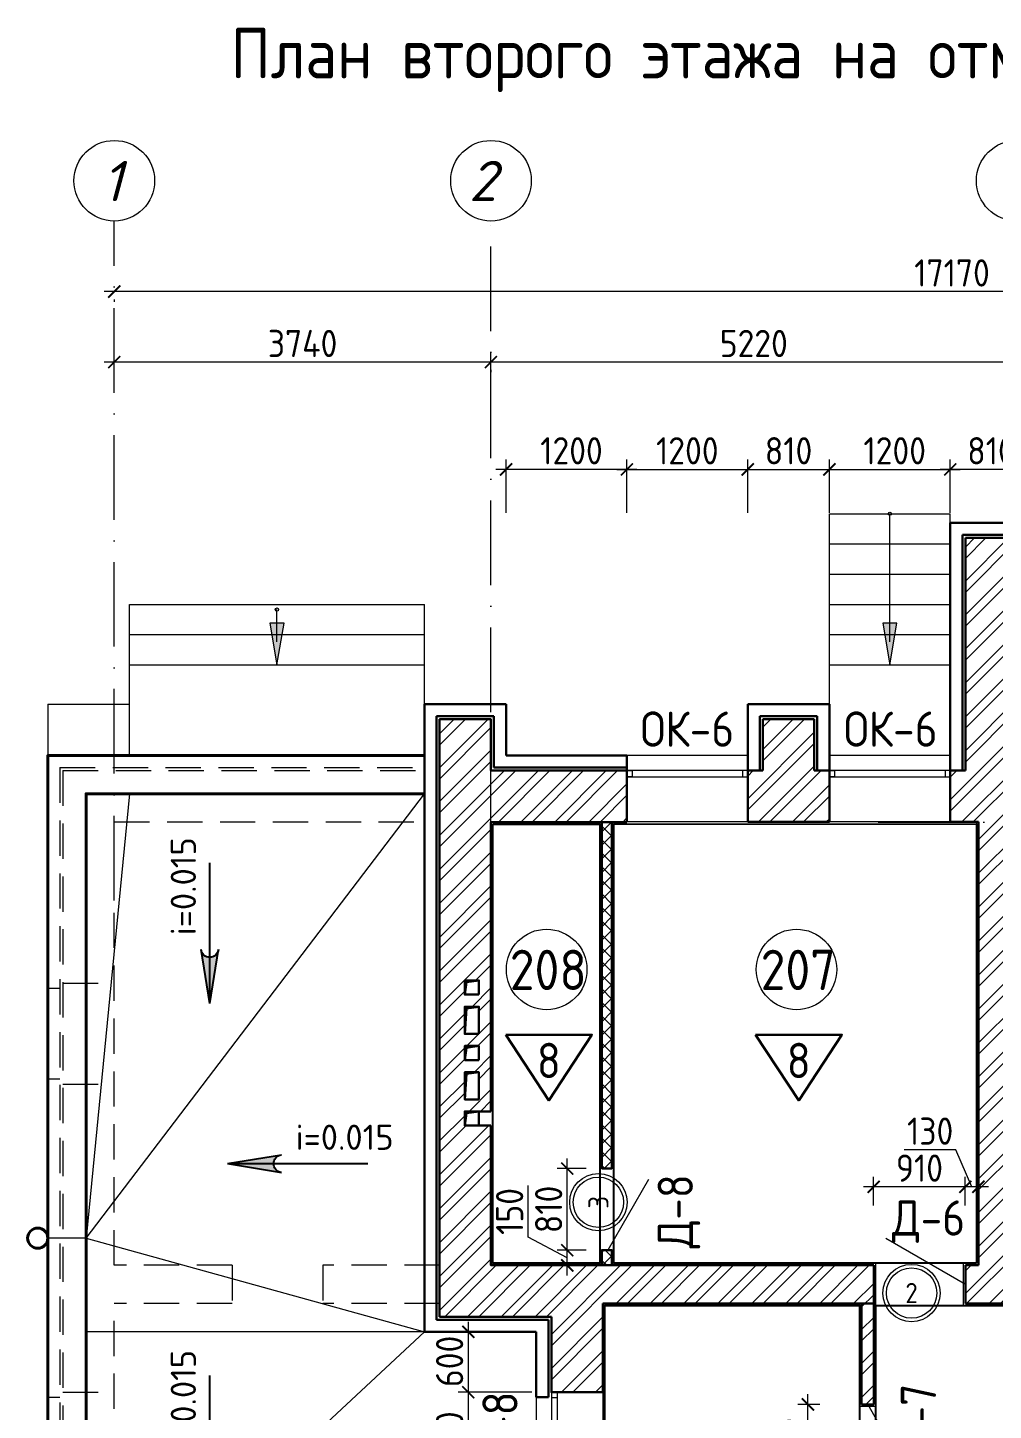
# Model space of a CAD drawing. Header units: millimetres. Extents: x 854812 to 1164625, y 589925 to 823301.
# Drawn here: x 1010885 to 1020473, y 698326 to 712050 of the extents above; entities that cross this region are included whole.
import ezdxf
from ezdxf.enums import TextEntityAlignment as Align

# ---------------------------------------------------------------- set-up
doc = ezdxf.new("R2010")
doc.units = ezdxf.units.MM
for name, pattern in [('ACAD_ISO10W100', [18, 12, -3, 0, -3]), ('JIS_08_15', [17.25, 15, -0.75, 0.75, -0.75]), ('НЕВИДИМАЯX2', [0.75, 0.5, -0.25])]:
    doc.linetypes.add(name, pattern=pattern)
doc.layers.get('Defpoints').update_dxf_attribs({"color": 40})
for name, color, linetype, lineweight in [('Text', 7, 'Continuous', 15), ('АР_Марка_двери', 13, 'Continuous', 9), ('АР_Отделка_трапы-лотки', 133, 'Continuous', 13), ('АР_Штрих_материалы', 27, 'Continuous', 9), ('ДВЕРИ', 184, 'Continuous', 18), ('окна', 132, 'Continuous', 18), ('оси', 50, 'JIS_08_15', 9), ('размеры', 215, 'Continuous', 13), ('стены', 172, 'Continuous', 30), ('текст', 7, 'Continuous', 13), ('УКАЗАТЕЛЬ', 6, 'Continuous', 13), ('ФАСАД', 7, 'Continuous', 13), ('ШТРИХ', 142, 'Continuous', 13)]:
    doc.layers.add(name, color=color, linetype=linetype, lineweight=lineweight)
doc.styles.add('arial', font='isocpeur.ttf')
doc.styles.add('GOST 2.304', font='isocpeur.ttf', dxfattribs={"width": 0.9})
doc.styles.add('Isocpeur', font='isocpeui.ttf')
doc.dimstyles.new('1', dxfattribs={"dimscale": 100, "dimtxt": 2.7, "dimasz": 1.2, "dimexe": 1, "dimexo": 1, "dimgap": 0.5, "dimtad": 1, "dimdec": 0, "dimzin": 0, "dimdsep": 46, "dimtxsty": 'GOST 2.304', "dimblk": 'ARCHTICK', "dimcen": 0.09, "dimdle": 1, "dimclrd": 256, "dimclre": 256, "dimclrt": 7, "dimadec": 0, "dimazin": 0, "dimtfac": 1, "dimtdec": 0, "dimtmove": 1, "dimatfit": 3, "dimldrblk": 'ARCHTICK', "dimfxl": 100, "dimtolj": 1, "dimtzin": 0, "dimlwd": 5, "dimlwe": 5, "dimarcsym": 1})
pattern_1 = [(45, (51302.94, 0), (-168.3798, 168.3798), []), (45, (51415.2, 0), (-168.3798, 168.3798), [])]

# ---------------------------------------------------------------- blocks, each defined once
blk = doc.blocks.new('ок1000')
at = {"layer": 'окна', "ltscale": 0.1}
for p, q in [((962542, 736582), (962542, 735582)), ((961882, 736532), (961882, 735632))]:
    blk.add_line(p, q, dxfattribs=at)
for points in [[(962092, 735582), (962092, 736582), (962032, 736582), (962032, 735582)], [(962092, 736530), (962092, 736582), (962032, 736582), (962032, 736530)], [(962092, 735634), (962092, 735582), (962032, 735582), (962032, 735634)]]:
    blk.add_lwpolyline(points, close=True, dxfattribs=at)
blk = doc.blocks.new('_ArchTick')
at = {"color": 0, "linetype": 'ByBlock', "const_width": 0.15}
blk.add_lwpolyline([(-0.5, -0.5), (0.5, 0.5)], dxfattribs=at)
blk = doc.blocks.new('*D578')
at = {"layer": 'Defpoints', "color": 0, "ltscale": 0.1}
for p in [(1020045, 707665), (1018845, 707413), (1020045, 707413)]:
    blk.add_point(p, dxfattribs=at)
at = {"layer": 'размеры', "lineweight": 5, "ltscale": 0.1}
for p, q in [((1018845, 707513), (1018845, 707765)), ((1020045, 707513), (1020045, 707765)), ((1018745, 707665), (1020145, 707665))]:
    blk.add_line(p, q, dxfattribs=at)
at = {"layer": 'размеры', "lineweight": 5, "ltscale": 0.1, "xscale": 120, "yscale": 120, "zscale": 120, "rotation": 180}
blk.add_blockref('_ArchTick', (1018845, 707665), dxfattribs=at)
at = {"layer": 'размеры', "lineweight": 5, "ltscale": 0.1, "xscale": 120, "yscale": 120, "zscale": 120}
blk.add_blockref('_ArchTick', (1020045, 707665), dxfattribs=at)
at = {"layer": 'размеры', "color": 7, "ltscale": 0.1, "insert": (1019494, 707850), "char_height": 270, "attachment_point": 5, "style": 'GOST 2.304'}
blk.add_mtext('\\A1;1200', dxfattribs=at)
blk = doc.blocks.new('*D587')
at = {"layer": 'Defpoints', "color": 0, "ltscale": 0.1}
for p in [(1020045, 707665), (1020045, 707135), (1020855, 707135)]:
    blk.add_point(p, dxfattribs=at)
at = {"layer": 'размеры', "lineweight": 5, "ltscale": 0.1}
for p, q in [((1020045, 707235), (1020045, 707765)), ((1020855, 707235), (1020855, 707765)), ((1020955, 707665), (1019945, 707665))]:
    blk.add_line(p, q, dxfattribs=at)
at = {"layer": 'размеры', "lineweight": 5, "ltscale": 0.1, "xscale": 120, "yscale": 120, "zscale": 120, "rotation": 180}
blk.add_blockref('_ArchTick', (1020045, 707665), dxfattribs=at)
at = {"layer": 'размеры', "lineweight": 5, "ltscale": 0.1, "xscale": 120, "yscale": 120, "zscale": 120}
blk.add_blockref('_ArchTick', (1020855, 707665), dxfattribs=at)
at = {"layer": 'размеры', "color": 7, "ltscale": 0.1, "insert": (1020450, 707850), "char_height": 270, "attachment_point": 5, "style": 'GOST 2.304'}
blk.add_mtext('\\A1;810', dxfattribs=at)
blk = doc.blocks.new('*D588')
at = {"layer": 'Defpoints', "color": 0, "ltscale": 0.1}
for p in [(1018035, 707665), (1016835, 707135), (1018035, 707135)]:
    blk.add_point(p, dxfattribs=at)
at = {"layer": 'размеры', "lineweight": 5, "ltscale": 0.1}
for p, q in [((1016835, 707235), (1016835, 707765)), ((1018035, 707235), (1018035, 707765)), ((1016735, 707665), (1018135, 707665))]:
    blk.add_line(p, q, dxfattribs=at)
at = {"layer": 'размеры', "lineweight": 5, "ltscale": 0.1, "xscale": 120, "yscale": 120, "zscale": 120, "rotation": 180}
blk.add_blockref('_ArchTick', (1016835, 707665), dxfattribs=at)
at = {"layer": 'размеры', "lineweight": 5, "ltscale": 0.1, "xscale": 120, "yscale": 120, "zscale": 120}
blk.add_blockref('_ArchTick', (1018035, 707665), dxfattribs=at)
at = {"layer": 'размеры', "color": 7, "ltscale": 0.1, "insert": (1017435, 707850), "char_height": 270, "attachment_point": 5, "style": 'GOST 2.304'}
blk.add_mtext('\\A1;1200', dxfattribs=at)
blk = doc.blocks.new('*D589')
at = {"layer": 'Defpoints', "color": 0, "ltscale": 0.1}
for p in [(1018845, 707665), (1018035, 707135), (1018845, 707135)]:
    blk.add_point(p, dxfattribs=at)
at = {"layer": 'размеры', "lineweight": 5, "ltscale": 0.1}
for p, q in [((1018035, 707235), (1018035, 707765)), ((1018845, 707235), (1018845, 707765)), ((1017935, 707665), (1018945, 707665))]:
    blk.add_line(p, q, dxfattribs=at)
at = {"layer": 'размеры', "lineweight": 5, "ltscale": 0.1, "xscale": 120, "yscale": 120, "zscale": 120, "rotation": 180}
blk.add_blockref('_ArchTick', (1018035, 707665), dxfattribs=at)
at = {"layer": 'размеры', "lineweight": 5, "ltscale": 0.1, "xscale": 120, "yscale": 120, "zscale": 120}
blk.add_blockref('_ArchTick', (1018845, 707665), dxfattribs=at)
at = {"layer": 'размеры', "color": 7, "ltscale": 0.1, "insert": (1018440, 707850), "char_height": 270, "attachment_point": 5, "style": 'GOST 2.304'}
blk.add_mtext('\\A1;810', dxfattribs=at)
blk = doc.blocks.new('*D590')
at = {"layer": 'Defpoints', "color": 0, "ltscale": 0.1}
for p in [(1020195, 700545), (1020195, 700260), (1020325, 700260)]:
    blk.add_point(p, dxfattribs=at)
at = {"layer": 'размеры', "lineweight": 5, "ltscale": 0.1}
for p, q in [((1020102, 700912), (1019589, 700912)), ((1020260, 700545), (1020102, 700912)), ((1020195, 700360), (1020195, 700645)), ((1020325, 700360), (1020325, 700645)), ((1020425, 700545), (1020095, 700545))]:
    blk.add_line(p, q, dxfattribs=at)
at = {"layer": 'размеры', "lineweight": 5, "ltscale": 0.1, "xscale": 120, "yscale": 120, "zscale": 120, "rotation": 180}
blk.add_blockref('_ArchTick', (1020195, 700545), dxfattribs=at)
at = {"layer": 'размеры', "lineweight": 5, "ltscale": 0.1, "xscale": 120, "yscale": 120, "zscale": 120}
blk.add_blockref('_ArchTick', (1020325, 700545), dxfattribs=at)
at = {"layer": 'размеры', "color": 7, "ltscale": 0.1, "insert": (1019846, 701097), "char_height": 270, "attachment_point": 5, "style": 'GOST 2.304'}
blk.add_mtext('\\A1;130', dxfattribs=at)
blk = doc.blocks.new('*D591')
at = {"layer": 'Defpoints', "color": 0, "ltscale": 0.1}
for p in [(1019285, 700545), (1019285, 700260), (1020195, 700260)]:
    blk.add_point(p, dxfattribs=at)
at = {"layer": 'размеры', "lineweight": 5, "ltscale": 0.1}
for p, q in [((1019285, 700360), (1019285, 700645)), ((1020195, 700360), (1020195, 700645)), ((1020295, 700545), (1019185, 700545))]:
    blk.add_line(p, q, dxfattribs=at)
at = {"layer": 'размеры', "lineweight": 5, "ltscale": 0.1, "xscale": 120, "yscale": 120, "zscale": 120, "rotation": 180}
blk.add_blockref('_ArchTick', (1019285, 700545), dxfattribs=at)
at = {"layer": 'размеры', "lineweight": 5, "ltscale": 0.1, "xscale": 120, "yscale": 120, "zscale": 120}
blk.add_blockref('_ArchTick', (1020195, 700545), dxfattribs=at)
at = {"layer": 'размеры', "color": 7, "ltscale": 0.1, "insert": (1019740, 700730), "char_height": 270, "attachment_point": 5, "style": 'GOST 2.304'}
blk.add_mtext('\\A1;910', dxfattribs=at)
blk = doc.blocks.new('*D595')
at = {"layer": 'Defpoints', "color": 0}
for p in [(1011745, 709453), (1011745, 709430), (1028915, 709453)]:
    blk.add_point(p, dxfattribs=at)
at = {"layer": 'размеры', "lineweight": 5}
for p, q in [((1029015, 709430), (1011645, 709430)), ((1011745, 709353), (1011745, 709330)), ((1028915, 709353), (1028915, 709330))]:
    blk.add_line(p, q, dxfattribs=at)
at = {"layer": 'размеры', "lineweight": 5, "xscale": 120, "yscale": 120, "zscale": 120, "rotation": 180}
blk.add_blockref('_ArchTick', (1011745, 709430), dxfattribs=at)
at = {"layer": 'размеры', "lineweight": 5, "xscale": 120, "yscale": 120, "zscale": 120}
blk.add_blockref('_ArchTick', (1028915, 709430), dxfattribs=at)
at = {"layer": 'размеры', "color": 7, "insert": (1020063, 709615), "char_height": 270, "attachment_point": 5, "style": 'GOST 2.304'}
blk.add_mtext('\\A1;17170', dxfattribs=at)
blk = doc.blocks.new('*D599')
at = {"layer": 'Defpoints', "color": 0}
for p in [(1015485, 708753), (1015485, 708730), (1020705, 708753)]:
    blk.add_point(p, dxfattribs=at)
at = {"layer": 'размеры', "lineweight": 5}
for p, q in [((1020805, 708730), (1015385, 708730)), ((1015485, 708653), (1015485, 708630)), ((1020705, 708653), (1020705, 708630))]:
    blk.add_line(p, q, dxfattribs=at)
at = {"layer": 'размеры', "lineweight": 5, "xscale": 120, "yscale": 120, "zscale": 120, "rotation": 180}
blk.add_blockref('_ArchTick', (1015485, 708730), dxfattribs=at)
at = {"layer": 'размеры', "lineweight": 5, "xscale": 120, "yscale": 120, "zscale": 120}
blk.add_blockref('_ArchTick', (1020705, 708730), dxfattribs=at)
at = {"layer": 'размеры', "color": 7, "insert": (1018095, 708915), "char_height": 270, "attachment_point": 5, "style": 'GOST 2.304'}
blk.add_mtext('\\A1;5220', dxfattribs=at)
blk = doc.blocks.new('*D600')
at = {"layer": 'Defpoints', "color": 0, "ltscale": 0.1}
for p in [(1011745, 708730), (1011745, 708371), (1015485, 708371)]:
    blk.add_point(p, dxfattribs=at)
at = {"layer": 'размеры', "lineweight": 5, "ltscale": 0.1}
for p, q in [((1015585, 708730), (1011645, 708730)), ((1011745, 708471), (1011745, 708830)), ((1015485, 708471), (1015485, 708830))]:
    blk.add_line(p, q, dxfattribs=at)
at = {"layer": 'размеры', "lineweight": 5, "ltscale": 0.1, "xscale": 120, "yscale": 120, "zscale": 120, "rotation": 180}
blk.add_blockref('_ArchTick', (1011745, 708730), dxfattribs=at)
at = {"layer": 'размеры', "lineweight": 5, "ltscale": 0.1, "xscale": 120, "yscale": 120, "zscale": 120}
blk.add_blockref('_ArchTick', (1015485, 708730), dxfattribs=at)
at = {"layer": 'размеры', "color": 7, "ltscale": 0.1, "insert": (1013615, 708915), "char_height": 270, "attachment_point": 5, "style": 'GOST 2.304'}
blk.add_mtext('\\A1;3740', dxfattribs=at)
blk = doc.blocks.new('*D611')
at = {"layer": 'Defpoints', "color": 0, "ltscale": 0.1}
for p in [(1015471, 699105), (1015260, 698505), (1015989, 698505)]:
    blk.add_point(p, dxfattribs=at)
at = {"layer": 'размеры', "lineweight": 5, "ltscale": 0.1}
for p, q in [((1015371, 699105), (1015160, 699105)), ((1015260, 699205), (1015260, 698405)), ((1015889, 698505), (1015160, 698505))]:
    blk.add_line(p, q, dxfattribs=at)
at = {"layer": 'размеры', "lineweight": 5, "ltscale": 0.1, "xscale": 120, "yscale": 120, "zscale": 120}
for p, rotation in [((1015260, 699105), 90), ((1015260, 698505), 270)]:
    blk.add_blockref('_ArchTick', p, dxfattribs=dict(at, rotation=rotation))
at = {"layer": 'размеры', "color": 7, "ltscale": 0.1, "insert": (1015075, 698812), "char_height": 270, "attachment_point": 5, "rotation": 90, "style": 'GOST 2.304'}
blk.add_mtext('\\A1;600', dxfattribs=at)
blk = doc.blocks.new('*D612')
at = {"layer": 'Defpoints', "color": 0, "ltscale": 0.1}
for p in [(1015990, 698505), (1015260, 697505), (1015990, 697505)]:
    blk.add_point(p, dxfattribs=at)
at = {"layer": 'размеры', "lineweight": 5, "ltscale": 0.1}
for p, q in [((1015260, 698605), (1015260, 697405)), ((1015890, 698505), (1015160, 698505)), ((1015890, 697505), (1015160, 697505))]:
    blk.add_line(p, q, dxfattribs=at)
at = {"layer": 'размеры', "lineweight": 5, "ltscale": 0.1, "xscale": 120, "yscale": 120, "zscale": 120}
for p, rotation in [((1015260, 698505), 90), ((1015260, 697505), 270)]:
    blk.add_blockref('_ArchTick', p, dxfattribs=dict(at, rotation=rotation))
at = {"layer": 'размеры', "color": 7, "ltscale": 0.1, "insert": (1015075, 698005), "char_height": 270, "attachment_point": 5, "rotation": 90, "style": 'GOST 2.304'}
blk.add_mtext('\\A1;1000', dxfattribs=at)
blk = doc.blocks.new('*D646')
at = {"layer": 'Defpoints', "color": 0, "ltscale": 0.1}
for p in [(1015635, 707665), (1015635, 707135), (1016835, 707135)]:
    blk.add_point(p, dxfattribs=at)
at = {"layer": 'размеры', "lineweight": 5, "ltscale": 0.1}
for p, q in [((1015635, 707235), (1015635, 707765)), ((1016835, 707235), (1016835, 707765)), ((1016935, 707665), (1015535, 707665))]:
    blk.add_line(p, q, dxfattribs=at)
at = {"layer": 'размеры', "lineweight": 5, "ltscale": 0.1, "xscale": 120, "yscale": 120, "zscale": 120, "rotation": 180}
blk.add_blockref('_ArchTick', (1015635, 707665), dxfattribs=at)
at = {"layer": 'размеры', "lineweight": 5, "ltscale": 0.1, "xscale": 120, "yscale": 120, "zscale": 120}
blk.add_blockref('_ArchTick', (1016835, 707665), dxfattribs=at)
at = {"layer": 'размеры', "color": 7, "ltscale": 0.1, "insert": (1016285, 707850), "char_height": 270, "attachment_point": 5, "style": 'GOST 2.304'}
blk.add_mtext('\\A1;1200', dxfattribs=at)
blk = doc.blocks.new('СТОК')
h = blk.add_hatch(color=7)
edge = h.paths.add_edge_path()
edge.add_arc((-0.2316, 0), 0.0369, 276.3203, 443.6797)
edge.add_line((-0.2276, 0.0367), (0, 0))
edge.add_line((0, 0), (-0.2276, -0.0367))
at = {"color": 7}
for q in [(-0.5935, 0), (-0.2276, 0.0367), (-0.2276, -0.0367)]:
    blk.add_line((0, 0), q, dxfattribs=at)
blk.add_arc((-0.2316, 0), 0.0369, 276.3203, 83.6797, dxfattribs=at)
blk = doc.blocks.new('*D683')
at = {"layer": 'Defpoints', "color": 0, "ltscale": 0.1}
for p in [(1016243, 699915), (1016529, 699915), (1016529, 699765)]:
    blk.add_point(p, dxfattribs=at)
at = {"layer": 'размеры', "lineweight": 5, "ltscale": 0.1}
for p, q in [((1015856, 700044), (1015856, 700557)), ((1016243, 699840), (1015856, 700044)), ((1016243, 699665), (1016243, 700015)), ((1016429, 699915), (1016143, 699915)), ((1016429, 699765), (1016143, 699765))]:
    blk.add_line(p, q, dxfattribs=at)
at = {"layer": 'размеры', "lineweight": 5, "ltscale": 0.1, "xscale": 120, "yscale": 120, "zscale": 120}
for p, rotation in [((1016243, 699915), 90), ((1016243, 699765), 270)]:
    blk.add_blockref('_ArchTick', p, dxfattribs=dict(at, rotation=rotation))
at = {"layer": 'размеры', "color": 7, "ltscale": 0.1, "insert": (1015671, 700300), "char_height": 270, "attachment_point": 5, "rotation": 90, "style": 'GOST 2.304'}
blk.add_mtext('\\A1;150', dxfattribs=at)
blk = doc.blocks.new('*D684')
at = {"layer": 'Defpoints', "color": 0, "ltscale": 0.1}
for p in [(1016243, 700725), (1016529, 700725), (1016529, 699915)]:
    blk.add_point(p, dxfattribs=at)
at = {"layer": 'размеры', "lineweight": 5, "ltscale": 0.1}
for p, q in [((1016243, 699815), (1016243, 700825)), ((1016429, 700725), (1016143, 700725)), ((1016429, 699915), (1016143, 699915))]:
    blk.add_line(p, q, dxfattribs=at)
at = {"layer": 'размеры', "lineweight": 5, "ltscale": 0.1, "xscale": 120, "yscale": 120, "zscale": 120}
for p, rotation in [((1016243, 700725), 90), ((1016243, 699915), 270)]:
    blk.add_blockref('_ArchTick', p, dxfattribs=dict(at, rotation=rotation))
at = {"layer": 'размеры', "color": 7, "ltscale": 0.1, "insert": (1016058, 700320), "char_height": 270, "attachment_point": 5, "rotation": 90, "style": 'GOST 2.304'}
blk.add_mtext('\\A1;810', dxfattribs=at)
blk = doc.blocks.new('*D685')
at = {"layer": 'Defpoints', "color": 0, "ltscale": 0.1}
for p in [(1018633, 698385), (1018852, 698385), (1018852, 697575)]:
    blk.add_point(p, dxfattribs=at)
at = {"layer": 'размеры', "lineweight": 5, "ltscale": 0.1}
for p, q in [((1018633, 697475), (1018633, 698485)), ((1018752, 698385), (1018533, 698385)), ((1018752, 697575), (1018533, 697575))]:
    blk.add_line(p, q, dxfattribs=at)
at = {"layer": 'размеры', "lineweight": 5, "ltscale": 0.1, "xscale": 120, "yscale": 120, "zscale": 120}
for p, rotation in [((1018633, 698385), 90), ((1018633, 697575), 270)]:
    blk.add_blockref('_ArchTick', p, dxfattribs=dict(at, rotation=rotation))
at = {"layer": 'размеры', "color": 7, "ltscale": 0.1, "insert": (1018447, 698014), "char_height": 270, "attachment_point": 5, "rotation": 90, "style": 'GOST 2.304'}
blk.add_mtext('\\A1;810', dxfattribs=at)
blk = doc.blocks.new('номер помещения')
at = {"ltscale": 0.13}
blk.add_circle((0, 0), 450, dxfattribs=at)
at = {"ltscale": 0.13, "style": 'arial'}
blk.add_attdef('№', text='', height=250, dxfattribs=at).set_placement((0, 0), align=Align.MIDDLE_CENTER)

msp = doc.modelspace()

# ---------------------------------------------------------------- hatches: boundary and pattern name
at = {"layer": 'АР_Штрих_материалы', "ltscale": 100}
h = msp.add_hatch(dxfattribs=at)
h.set_pattern_fill('ANSI32', color=256, scale=25, style=0)
h.set_pattern_definition(pattern_1)
h.paths.add_polyline_path([(1016595.5, 697505.3), (1016085.5, 697505.3), (1016085.5, 691545.1), (1016595.5, 691545.1), (1016595.5, 692055.1), (1017445.5, 692055.1), (1017445.5, 692565.1), (1016595.5, 692565.1), (1016595.5, 694735.1), (1016475.2, 694735.1), (1016335.2, 694735.1), (1016335.2, 694875.1), (1016475.2, 694875.1), (1016595.5, 694875.1), (1016595.5, 695005.1), (1016595.5, 695255.1), (1016475.2, 695255.1), (1016335.2, 695255.1), (1016335.2, 695395.1), (1016475.2, 695395.1), (1016595.5, 695395.1)])
h.paths.add_polyline_path([(1016335.2, 695135.1), (1016475.2, 695135.1), (1016475.2, 694995.1), (1016335.2, 694995.1)], flags=16)
edge = h.paths.add_edge_path()
edge.add_ellipse((1020198, 694530.6), major_axis=(-0.1, 300), ratio=0.9552198, start_angle=0, end_angle=206.38394)
edge.add_line((1020325.5, 694261.9), (1020325.5, 694199.4))
edge.add_ellipse((1020198.2, 693930.6), major_axis=(-0.1, 300), ratio=0.9552198, start_angle=333.59626, end_angle=333.62066, ccw=False)
edge.add_line((1020325.6, 694199.3), (1020325.8, 693661.9))
edge.add_ellipse((1020198.2, 693930.6), major_axis=(-0.1, 300), ratio=0.9552198, start_angle=180, end_angle=206.33976)
edge.add_line((1020325.5, 693661.7), (1020325.5, 693630.6))
edge.add_line((1020325.5, 693630.6), (1020325.5, 692565.1))
edge.add_line((1020325.5, 692565.1), (1019345.5, 692565.1))
edge.add_line((1019345.5, 692565.1), (1019345.5, 692055.1))
edge.add_line((1019345.5, 692055.1), (1020195.5, 692055.1))
edge.add_line((1020195.5, 692055.1), (1020195.5, 691405))
edge.add_line((1020195.5, 691405), (1020705.5, 691405))
edge.add_line((1020705.5, 691405), (1020705.5, 694365.1))
edge.add_line((1020705.5, 694365.1), (1020325.5, 694365.1))
edge.add_line((1020325.5, 694365.1), (1020325.6, 694261.9))
edge = h.paths.add_edge_path()
edge.add_ellipse((1020198, 694530.6), major_axis=(-0.1, 300), ratio=0.9552198, start_angle=333.59626, end_angle=359.96388)
edge.add_line((1020198.1, 694830.6), (1020197.9, 694830.6))
edge.add_ellipse((1020198, 694530.6), major_axis=(-0.1, 300), ratio=0.9552198, start_angle=0, end_angle=206.38394)
edge.add_line((1020325.5, 694261.9), (1020325.5, 694799.3))
edge.add_ellipse((1020198, 694530.6), major_axis=(-0.1, 300), ratio=0.9552198, start_angle=333.59626, end_angle=359.96388, ccw=False)
edge.add_line((1020325.4, 694799.3), (1020325.5, 694365.1))
edge.add_line((1020325.5, 694365.1), (1020705.5, 694365.1))
edge.add_line((1020705.5, 694365.1), (1020705.5, 696545.1))
edge.add_line((1020705.5, 696545.1), (1020325.5, 696545.1))
edge.add_line((1020325.5, 696545.1), (1020195.5, 696545.1))
edge.add_line((1020195.5, 696545.1), (1020195.5, 696425.1))
edge.add_line((1020195.5, 696425.1), (1020325.5, 696425.1))
edge.add_line((1020325.5, 696425.1), (1020325.5, 694365.1))
edge.add_line((1020325.5, 694365.1), (1020325.5, 694365.1))
edge.add_line((1020325.5, 694365.1), (1020325.4, 694799.3))
edge = h.paths.add_edge_path(flags=16)
edge.add_line((1020313.4, 694760.8), (1020313.5, 694530.6))
edge.add_line((1020313.5, 694530.6), (1020313.5, 694300.4))
edge.add_ellipse((1020291.5, 694300.3), major_axis=(15.6, 15.6), ratio=1, start_angle=242.77843, end_angle=315.27124, ccw=False)
edge.add_ellipse((1020197.6, 694530.5), major_axis=(276.2, 8.2), ratio=0.9767138, start_angle=178.26503, end_angle=289.68356, ccw=False)
edge.add_ellipse((1020197.6, 694530.6), major_axis=(-276.2, 8.1), ratio=0.9767138, start_angle=-109.68356, end_angle=1.73497, ccw=False)
edge.add_ellipse((1020291.4, 694760.9), major_axis=(15.6, -15.6), ratio=1, start_angle=44.76657, end_angle=117.25939, ccw=False)
h.paths.add_polyline_path([(1019385.5, 696545.1), (1019285.5, 696545.1), (1019285.5, 697575.1), (1019165.5, 697575.1), (1019165.5, 696545.1), (1016595.5, 696545.1), (1016595.5, 696425.1), (1017595.5, 696425.1), (1017595.5, 696425.1), (1019385.5, 696425.1)])
h.paths.add_polyline_path([(1017715.5, 696425.1), (1017595.5, 696425.1), (1017595.5, 695125.1), (1017535.5, 695125.1), (1017535.5, 695005.1), (1017715.5, 695005.1)])
h.paths.add_polyline_path([(1016725.5, 695125.1), (1016595.5, 695125.1), (1016595.5, 695005.1), (1016725.5, 695005.1)], flags=17)
h.paths.add_polyline_path([(1028375.5, 699765.3), (1024855.5, 699765.3), (1024605.5, 699765.3), (1023495.5, 699765.3), (1023495.5, 698164.9), (1025095.5, 698164.9), (1025095.5, 698284.9), (1023875.5, 698284.9), (1023875.5, 699385.1), (1024445.5, 699385.2), (1024445.5, 699505.4), (1024445.5, 699645.4), (1024585.5, 699645.4), (1024585.5, 699505.4), (1024585.5, 699385.2), (1024975.5, 699385.3), (1024975.5, 699094.9), (1025095.5, 699094.9), (1025095.5, 699385.3), (1025485.5, 699385.3), (1025485.5, 699505.4), (1025485.5, 699645.4), (1025625.5, 699645.4), (1025625.5, 699505.4), (1025625.5, 699385.3), (1027715.5, 699385.3), (1027715.5, 698505.3), (1028225.5, 698505.3), (1028225.5, 699385.1), (1028375.5, 699385.1)])
h.paths.add_polyline_path([(1023875.5, 695934.9), (1023495.5, 695934.9), (1023495.5, 694365.1), (1023875.5, 694365.1)])
h.paths.add_polyline_path([(1024855.5, 704165.3), (1024605.5, 704165.3), (1024605.5, 700935.3), (1024855.5, 700935.3)])
h.paths.add_polyline_path([(1023565.5, 701055.3), (1022395.5, 701055.3), (1022395.5, 701485.3), (1021707.8, 701485.3), (1021698.5, 701365.3), (1022275.5, 701365.3), (1022275.5, 700835.4), (1022395.5, 700835.4), (1022395.5, 700935.3), (1023565.5, 700935.3)])
h.paths.add_polyline_path([(1021707.8, 701485.3), (1020705.5, 701485.3), (1020705.5, 701365.3), (1021698.5, 701365.3)])
h.paths.add_polyline_path([(1022395.5, 700025.4), (1022275.5, 700025.4), (1022275.5, 699765.4), (1021095.5, 699765.3), (1021095.5, 699645.5), (1022395.5, 699645.5)])
h.paths.add_polyline_path([(1024605.5, 701055.3), (1024475.5, 701055.3), (1024475.5, 700935.3), (1024605.5, 700935.3)])
h.paths.add_polyline_path([(1024855.5, 700025.3), (1024605.5, 700025.3), (1024605.5, 699765.3), (1024855.5, 699765.3)])
h.paths.add_polyline_path([(1024065.5, 706475.3), (1023915.5, 706475.3), (1023915.5, 706985.3), (1023405.5, 706985.3), (1023405.5, 706475.3), (1023255.5, 706475.3), (1023255.5, 705965.3), (1024065.5, 705965.3)])
h.paths.add_polyline_path([(1028225.5, 693345.8), (1027715.5, 693345.8), (1027715.5, 692565.1), (1027565.5, 692565.1), (1027565.5, 692055.1), (1027715.5, 692055.1), (1027715.5, 691545.1), (1028225.5, 691545.1)])
edge = h.paths.add_edge_path()
edge.add_line((1027715.5, 694545.8), (1028225.5, 694545.8))
edge.add_line((1028225.5, 694545.8), (1028225.5, 697505.3))
edge.add_line((1028225.5, 697505.3), (1027715.5, 697505.3))
edge.add_line((1027715.5, 697505.3), (1027715.5, 697285.3))
edge.add_line((1027715.5, 697285.3), (1025037.9, 697285.3))
edge.add_arc((1024973.9, 697680.2), 400, 260.8044, 279.1956, ccw=False)
edge.add_line((1024910, 697285.3), (1023875.5, 697285.3))
edge.add_line((1023875.5, 697285.3), (1023875.5, 697354.9))
edge.add_line((1023875.5, 697354.9), (1023495.5, 697354.9))
edge.add_line((1023495.5, 697354.9), (1023495.5, 696844.9))
edge.add_line((1023495.5, 696844.9), (1023875.5, 696844.9))
edge.add_line((1023875.5, 696844.9), (1023875.5, 697165.3))
edge.add_line((1023875.5, 697165.3), (1027715.5, 697165.3))
edge.add_line((1027715.5, 697165.3), (1027715.5, 694545.8))
h.paths.add_polyline_path([(1023345.5, 690765.1), (1023345.5, 690255.1), (1023495.5, 690255.1), (1023495.5, 689745.1), (1024005.5, 689745.1), (1024005.5, 692055.1), (1026265.5, 692055.1), (1026265.5, 692565.1), (1023875.5, 692565.1), (1023875.5, 694365.1), (1023495.5, 694365.1), (1023495.5, 690765.1)])
h = msp.add_hatch(dxfattribs=at)
h.set_pattern_fill('ANSI32', color=256, scale=25, style=0)
h.set_pattern_definition(pattern_1)
h.paths.add_polyline_path([(1020705.5, 705965.3), (1022055.5, 705965.3), (1022055.5, 706475.1), (1020705.5, 706475.1), (1020705.5, 706985.1), (1020195.5, 706985.1), (1020195.5, 704675.3), (1020045.5, 704675.3), (1020045.5, 704165.6), (1020325.5, 704165.6), (1020325.5, 699765.3), (1020195.5, 699765.3), (1020195.5, 699385.3), (1021095.5, 699385.3), (1021095.5, 699765.3), (1020705.5, 699765.3)])
h.paths.add_polyline_path([(1018845.5, 704165.5), (1018845.5, 704675.3), (1018695.5, 704675.3), (1018695.5, 705185.3), (1018185.5, 705185.3), (1018185.5, 704675.3), (1018035.5, 704675.3), (1018035.5, 704165.5)])
h = msp.add_hatch(dxfattribs=at)
h.set_pattern_fill('ANSI32', color=256, scale=25, style=0)
h.set_pattern_definition(pattern_1)
h.paths.add_polyline_path([(1015485.5, 705185.3), (1014975.5, 705185.3), (1014975.5, 699255.3), (1016085.5, 699255.3), (1016085.5, 698505.3), (1016145.5, 698505.3), (1016595.5, 698505.3), (1016595.5, 699385.3), (1019165.5, 699385.3), (1019165.5, 698385.1), (1019285.5, 698385.1), (1019285.5, 699765.3), (1015485.5, 699765.3), (1015485.5, 701152.4), (1015365.2, 701152.4), (1015225.2, 701152.4), (1015225.2, 701292.4), (1015364.9, 701292.4), (1015485.5, 701292.4), (1015485.5, 704165.4)])
h.paths.add_polyline_path([(1015365.5, 702592.4), (1015365.5, 702452.4), (1015225.5, 702452.4), (1015225.5, 702592.4)], flags=16)
h.paths.add_polyline_path([(1015365.5, 702332.4), (1015365.5, 702062.4), (1015225.5, 702062.4), (1015225.5, 702332.4)], flags=16)
h.paths.add_polyline_path([(1015365.2, 701942.4), (1015365.2, 701802.4), (1015225.2, 701802.4), (1015225.2, 701942.4)], flags=16)
h.paths.add_polyline_path([(1015365.2, 701682.4), (1015365.2, 701412.4), (1015225.2, 701412.4), (1015225.2, 701682.4)], flags=16)
h.paths.add_polyline_path([(1016835.5, 704165.4), (1016835.5, 704675.3), (1015485.5, 704675.3), (1015485.5, 704165.4)], flags=17)
at = {"layer": 'текст', "ltscale": 0.1}
h = msp.add_hatch(color=7, dxfattribs=at)
h.dxf.hatch_style = 1
h.paths.add_polyline_path([(1013360.4, 706138.2), (1013289.8, 706138.2), (1013360.4, 705725.3), (1013431.1, 706138.2)])
h = msp.add_hatch(color=7, dxfattribs=at)
h.dxf.hatch_style = 1
h.paths.add_polyline_path([(1019445.5, 706138.2), (1019374.8, 706138.2), (1019445.5, 705725.3), (1019516.1, 706138.2)])
at = {"layer": 'ШТРИХ', "ltscale": 0.1}
h = msp.add_hatch(dxfattribs=at)
h.set_pattern_fill('ANSI37', color=256, scale=30, style=0)
h.set_pattern_definition([(45, (-2017.34, 0), (-67.351921, 67.351921), []), (135, (-2017.34, 0), (-67.351921, -67.351921), [])])
h.paths.add_polyline_path([(1016685.5, 699915.2), (1016585.5, 699915.2), (1016585.5, 699765.2), (1016685.5, 699765.2)])
h.paths.add_polyline_path([(1016585.5, 700725.2), (1016685.5, 700725.2), (1016685.5, 704165.4), (1016585.5, 704165.4)])

# ---------------------------------------------------------------- linework, layer by layer
at = {"layer": 'Defpoints', "ltscale": 0.1}
for points in [[(1015505.5, 704145.4), (1016565.5, 704145.4), (1016565.5, 699785.3), (1015505.5, 699785.3)], [(1020305.5, 699785.3), (1020305.5, 699785.3), (1020305.5, 699785.3), (1016705.5, 699785.3), (1016705.5, 704145.4), (1020305.5, 704145.6), (1020305.5, 704145.6), (1020305.5, 704145.6)], [(1021115.5, 699625.5), (1022415.5, 699625.5), (1022415.5, 700915.3), (1024585.5, 700915.3), (1024585.5, 699785.3), (1023475.5, 699785.3), (1023475.5, 694965.1), (1020725.5, 694965.1), (1020725.5, 696565.1), (1020175.5, 696565.1), (1019305.5, 696565.1), (1019305.5, 699365.3), (1021115.5, 699365.3)], [(1019145.5, 696565.1), (1016615.5, 696565.1), (1016615.5, 699365.3), (1019145.5, 699365.3)]]:
    msp.add_lwpolyline(points, close=True, dxfattribs=at)
at = {"layer": 'АР_Марка_двери', "ltscale": 0.13}
for centre in [(1016551.9, 700391.2), (1019661.2, 699490.3)]:
    msp.add_circle(centre, 284.4, dxfattribs=at)
at = {"layer": 'АР_Отделка_трапы-лотки', "ltscale": 0.1}
for p, q in [((1016705.5, 700725.2), (1016565.5, 700725.2)), ((1016705.5, 699915.2), (1016565.5, 699915.2)), ((1020175.5, 699365.3), (1020175.5, 699785.3)), ((1019305.5, 698365.1), (1019145.5, 698365.1))]:
    msp.add_line(p, q, dxfattribs=at)
for points in [[(1016565.5, 699915.2), (1016565.5, 699785.3), (1015505.5, 699785.3), (1015505.5, 704145.4), (1016565.5, 704145.4), (1016565.5, 700725.2)], [(1016705.5, 700725.2), (1016705.5, 704145.4), (1020305.5, 704145.6), (1020305.5, 700795.3), (1020305.5, 699785.3), (1020175.5, 699785.3)], [(1020175.5, 699365.3), (1021115.5, 699365.3), (1021115.5, 699625.5), (1022415.5, 699625.5), (1022415.5, 700185.4)], [(1019305.5, 699785.3), (1016705.5, 699785.3), (1016705.5, 699915.2)], [(1019305.5, 698365.1), (1019305.5, 699785.3)], [(1019145.5, 697595.1), (1019145.5, 696565.1), (1016615.5, 696565.1), (1016615.5, 699365.3), (1019145.5, 699365.3), (1019145.5, 698365.1)]]:
    msp.add_lwpolyline(points, dxfattribs=at)
at = {"layer": 'ДВЕРИ', "ltscale": 0.1}
for p, q in [((1017050.5, 700616.7), (1016645.5, 699915.2)), ((1020195.5, 699575.2), (1019407.4, 700030.2)), ((1019225.5, 698385.1), (1019630.5, 697683.6))]:
    msp.add_line(p, q, dxfattribs=at)
at = {"layer": 'окна', "ltscale": 0.1}
for p, q in [((1018035.5, 704825.3), (1016835.5, 704825.3)), ((1020045.5, 704825.3), (1018845.5, 704825.3)), ((1018035.5, 704675.3), (1016835.5, 704675.3)), ((1020045.5, 704675.3), (1018845.5, 704675.3)), ((1020045.5, 704165.6), (1016835.5, 704165.6)), ((1020045.5, 704165.5), (1018845.5, 704165.5))]:
    msp.add_line(p, q, dxfattribs=at)
for points in [[(1016835.5, 704615.3), (1018035.5, 704615.3), (1018035.5, 704675.3), (1016835.5, 704675.3)], [(1016887.5, 704615.3), (1016835.5, 704615.3), (1016835.5, 704675.3), (1016887.5, 704675.3)], [(1017983.5, 704615.3), (1018035.5, 704615.3), (1018035.5, 704675.3), (1017983.5, 704675.3)], [(1018845.5, 704615.3), (1020045.5, 704615.3), (1020045.5, 704675.3), (1018845.5, 704675.3)], [(1018897.5, 704615.3), (1018845.5, 704615.3), (1018845.5, 704675.3), (1018897.5, 704675.3)], [(1019993.5, 704615.3), (1020045.5, 704615.3), (1020045.5, 704675.3), (1019993.5, 704675.3)]]:
    msp.add_lwpolyline(points, close=True, dxfattribs=at)
at = {"layer": 'оси', "color": 7, "linetype": 'ACAD_ISO10W100', "ltscale": 70}
for p, q in [((1011745.5, 703385.7), (1011745.5, 710130)), ((1015485.5, 703997.1), (1015485.5, 710130)), ((1019330.4, 704165.3), (1033992.5, 704165.3))]:
    msp.add_line(p, q, dxfattribs=at)
at = {"layer": 'стены', "ltscale": 0.1}
for p, q in [((1020045.5, 704165.1), (1020045.5, 707135.1)), ((1020045.5, 707135.1), (1020855.5, 707135.1)), ((1020165.5, 704675.1), (1020165.5, 707015.1)), ((1020165.5, 707015.1), (1020735.5, 707015.1)), ((1020195.5, 704675.1), (1020195.5, 706985.1)), ((1020195.5, 706985.1), (1020705.5, 706985.1)), ((1014825.5, 699105.3), (1014825.5, 705335.3)), ((1014825.5, 705335.3), (1015635.5, 705335.3)), ((1015635.5, 704825.3), (1015635.5, 705335.3)), ((1018035.5, 704165.5), (1018035.5, 705335.3)), ((1018035.5, 705335.3), (1018845.5, 705335.3)), ((1018845.5, 704165.5), (1018845.5, 705335.3)), ((1014945.5, 699225.3), (1014945.5, 705215.3)), ((1014945.5, 705215.3), (1015515.5, 705215.3)), ((1015515.5, 704705.3), (1015515.5, 705215.3)), ((1018155.5, 704675.3), (1018155.5, 705215.3)), ((1018155.5, 705215.3), (1018725.5, 705215.3)), ((1018185.5, 704675.3), (1018185.5, 705185.3)), ((1018185.5, 705185.3), (1018695.5, 705185.3)), ((1018695.5, 704675.3), (1018695.5, 705185.3)), ((1018725.5, 704675.3), (1018725.5, 705215.3)), ((1015635.5, 704825.3), (1016835.5, 704825.3)), ((1016835.5, 704165.4), (1016835.5, 704825.3)), ((1015515.5, 704705.3), (1016835.5, 704705.3)), ((1018035.5, 704675.3), (1018185.5, 704675.3)), ((1018845.5, 704675.3), (1018695.5, 704675.3)), ((1020045.5, 704675.3), (1020195.5, 704675.3)), ((1016585.5, 700725.2), (1016585.5, 704165.4)), ((1016685.5, 700725.2), (1016685.5, 704165.4)), ((1018845.5, 704165.5), (1018035.5, 704165.5)), ((1020045.5, 704165.6), (1020325.5, 704165.6)), ((1020325.5, 699765.3), (1020325.5, 704165.6)), ((1015365.2, 701292.4), (1015485.5, 701292.4)), ((1015365.2, 701152.4), (1015485.5, 701152.4)), ((1016685.5, 700725.2), (1016585.5, 700725.2)), ((1016585.5, 699765.3), (1016585.5, 699915.2)), ((1016685.5, 699915.2), (1016585.5, 699915.2)), ((1016685.5, 699765.3), (1016685.5, 699915.2)), ((1019285.5, 699765.3), (1019285.5, 698385.1)), ((1020325.5, 699765.3), (1020195.5, 699765.3)), ((1020195.5, 699385.3), (1020195.5, 699765.3)), ((1019165.5, 699385.3), (1019165.5, 698385.1)), ((1021095.5, 699385.3), (1020195.5, 699385.3)), ((1016085.5, 699255.3), (1014975.5, 699255.3)), ((1015935.5, 699105.3), (1014825.5, 699105.3)), ((1016055.5, 699225.3), (1014945.5, 699225.3)), ((1015935.5, 699105.3), (1015935.5, 698455.3)), ((1016055.5, 699225.3), (1016055.5, 698455.3)), ((1015935.5, 698455.3), (1016055.5, 698455.3)), ((1019165.5, 698385.1), (1019285.5, 698385.1))]:
    msp.add_line(p, q, dxfattribs=at)
at = {"layer": 'стены', "lineweight": 20, "ltscale": 0.1}
for p, q in [((1011465.5, 700035.1), (1014825.5, 704445.3)), ((1011895.5, 704445.3), (1011465.5, 700035.1)), ((1011465.5, 700035.1), (1011085.5, 700035.1)), ((1011465.5, 700035.1), (1014825.5, 699105.3)), ((1014825.5, 699105.3), (1011465.5, 699105.3)), ((1011465.5, 695975.6), (1014825.5, 699105.3))]:
    msp.add_line(p, q, dxfattribs=at)
at = {"layer": 'стены', "ltscale": 0.1}
for points in [[(1014975.5, 699255.3), (1014975.5, 705185.3), (1015485.5, 705185.3), (1015485.5, 704675.3), (1016835.5, 704675.3)], [(1015485.5, 701292.4), (1015485.5, 704165.4), (1016835.5, 704165.4)], [(1015365.2, 702592.4), (1015242.5, 702574.4), (1015225.2, 702452.4)], [(1015364.9, 702332.4), (1015242.2, 702314.4), (1015224.9, 702062.4)], [(1015365.2, 701942.4), (1015242.5, 701924.4), (1015225.2, 701802.4)], [(1015364.6, 701682.4), (1015241.9, 701664.4), (1015224.6, 701412.4)], [(1015364.9, 701292.4), (1015242.2, 701274.4), (1015224.9, 701152.4)], [(1019285.5, 699765.3), (1015485.5, 699765.3), (1015485.5, 701152.4)], [(1016085.5, 699255.3), (1016085.5, 698505.3), (1016595.5, 698505.3), (1016595.5, 699385.3)], [(1019285.5, 699385.3), (1016595.5, 699385.3)]]:
    msp.add_lwpolyline(points, dxfattribs=at)
at = {"layer": 'стены', "color": 44, "lineweight": 40, "ltscale": 0.1, "true_color": 0xab6317}
for points in [[(1015935.5, 691905.1), (1011085.5, 691905.1), (1011085.5, 704825.3), (1014825.5, 704825.3)], [(1015935.5, 692285.1), (1011465.5, 692285.1), (1011465.5, 704445.3), (1014825.5, 704445.3)]]:
    msp.add_lwpolyline(points, dxfattribs=at)
at = {"layer": 'стены', "ltscale": 0.1}
for points in [[(1015365.5, 702452.4), (1015365.5, 702592.4), (1015225.5, 702592.4), (1015225.5, 702452.4)], [(1015365.5, 702062.4), (1015365.5, 702332.4), (1015225.5, 702332.4), (1015225.5, 702062.4)], [(1015365.2, 701802.4), (1015365.2, 701942.4), (1015225.2, 701942.4), (1015225.2, 701802.4)], [(1015365.2, 701412.4), (1015365.2, 701682.4), (1015225.2, 701682.4), (1015225.2, 701412.4)], [(1015364.9, 701152.4), (1015364.9, 701292.4), (1015224.9, 701292.4), (1015224.9, 701152.4)]]:
    msp.add_lwpolyline(points, close=True, dxfattribs=at)
at = {"layer": 'стены', "linetype": 'Continuous', "ltscale": 100}
for points in [[(1015631.8, 702053.6), (1016488.2, 702053.6), (1016060, 701401.9), (1015631.8, 702053.6)], [(1018112.7, 702053.6), (1018969, 702053.6), (1018540.9, 701401.9), (1018112.7, 702053.6)]]:
    msp.add_lwpolyline(points, dxfattribs=at)
at = {"layer": 'стены', "color": 44, "lineweight": 40, "ltscale": 0.1, "true_color": 0xab6317}
msp.add_circle((1010985.5, 700035.1), 100, dxfattribs=at)
at = {"layer": 'текст', "color": 7, "ltscale": 0.1}
for points in [[(1019445.5, 705954.2), (1019445.5, 707225.3)], [(1013360.4, 705954.2), (1013360.4, 706273.9)]]:
    msp.add_lwpolyline(points, dxfattribs=at)
for points in [[(1013360.4, 706138.2), (1013289.8, 706138.2), (1013360.4, 705725.3), (1013431.1, 706138.2)], [(1019445.5, 706138.2), (1019374.8, 706138.2), (1019445.5, 705725.3), (1019516.1, 706138.2)]]:
    msp.add_lwpolyline(points, close=True, dxfattribs=at)
at = {"layer": 'текст', "color": 7}
for centre in [(1011745.5, 710530), (1015485.5, 710530), (1020705.5, 710530), (1016038.1, 702701.6), (1018518.9, 702701.6)]:
    msp.add_circle(centre, 400, dxfattribs=at)
at = {"layer": 'текст', "color": 7, "ltscale": 0.1}
for centre in [(1019445.5, 707225.3), (1013360.4, 706273.9)]:
    msp.add_circle(centre, 15.9, dxfattribs=at)
at = {"layer": 'УКАЗАТЕЛЬ', "ltscale": 0.1}
for p, q in [((1018845.5, 705335.3), (1018845.5, 707225.3)), ((1018845.5, 707225.3), (1020045.5, 707225.3)), ((1020045.5, 705335.3), (1020045.5, 707225.3)), ((1018845.5, 706925.3), (1020045.5, 706925.3)), ((1018845.5, 706625.3), (1020045.5, 706625.3)), ((1011895.5, 705335.3), (1011895.5, 706325.3)), ((1011895.5, 706325.3), (1014825.5, 706325.3)), ((1014825.5, 705335.3), (1014825.5, 706325.3)), ((1018845.5, 706325.3), (1020045.5, 706325.3)), ((1011895.5, 706025.3), (1014825.5, 706025.3)), ((1018845.5, 706025.3), (1020045.5, 706025.3)), ((1011895.5, 705725.3), (1014825.5, 705725.3)), ((1018845.5, 705725.3), (1020045.5, 705725.3)), ((1011085.5, 705335.3), (1011085.5, 704825.3)), ((1011085.5, 705335.3), (1011895.5, 705335.3)), ((1011895.5, 704825.3), (1011895.5, 705335.3))]:
    msp.add_line(p, q, dxfattribs=at)
at = {"layer": 'ФАСАД', "color": 204, "linetype": 'НЕВИДИМАЯX2', "ltscale": 700}
for p, q in [((1011205.5, 704705.3), (1011205.5, 692025.1)), ((1011205.5, 704705.3), (1014825.5, 704705.3)), ((1011235.5, 704675.3), (1011235.5, 692055.1)), ((1011235.5, 704675.3), (1014825.5, 704675.3)), ((1011745.5, 699765.3), (1011745.5, 704165.6)), ((1011745.5, 704165.6), (1014825.5, 704165.6)), ((1011235.5, 702564.9), (1011745.5, 702564.9)), ((1011085.5, 702514.9), (1011205.5, 702514.9)), ((1011085.5, 701614.9), (1011205.5, 701614.9)), ((1011235.5, 701564.9), (1011745.5, 701564.9)), ((1012915.5, 699765.3), (1011745.5, 699765.3)), ((1012915.5, 699765.3), (1012915.5, 699385.1)), ((1013815.5, 699765.3), (1013815.5, 699385.1)), ((1014975.5, 699765.3), (1013815.5, 699765.3)), ((1012915.5, 699385.1), (1011745.4, 699385.1)), ((1011745.5, 692565.1), (1011745.5, 699385.1)), ((1014975.5, 699385.1), (1013815.5, 699385.1)), ((1011085.5, 698455.3), (1011205.5, 698455.3)), ((1011235.5, 698505.3), (1011745.5, 698505.3))]:
    msp.add_line(p, q, dxfattribs=at)

# ---------------------------------------------------------------- block references
at = {"xscale": -2348.816300061528, "yscale": 2348.816300061528, "zscale": 2348.816300061528, "rotation": 90}
for p in [(1012693.2, 702365.1), (1012693.2, 697276.9)]:
    msp.add_blockref('СТОК', p, dxfattribs=at)
at = {"xscale": -2348.816300061528, "yscale": 2348.816300061528, "zscale": 2348.816300061528}
msp.add_blockref('СТОК', (1012869.8, 700774.3), dxfattribs=at)
at = {"layer": 'АР_Марка_двери', "color": 1, "ltscale": 0.13}
ref = msp.add_blockref('номер помещения', (1016551.9, 700391.2), dxfattribs=dict(at, xscale=0.5555555555555556, yscale=0.5555555555555556, zscale=0.5555555555555556, rotation=90))
ref.add_attrib('№', '3', dxfattribs={"layer": '0', "ltscale": 0.13, "height": 200, "rotation": 90, "style": 'GOST 2.304', "width": 0.9}).set_placement((1016551.9, 700391.2), align=Align.MIDDLE_CENTER)
at = {"layer": 'АР_Марка_двери', "ltscale": 0.13}
ref = msp.add_blockref('номер помещения', (1019661.2, 699490.3), dxfattribs=dict(at, xscale=0.5555555555555556, yscale=0.5555555555555556, zscale=0.5555555555555556))
ref.add_attrib('№', '2', dxfattribs={"layer": '0', "ltscale": 0.13, "height": 200, "style": 'GOST 2.304', "width": 0.9}).set_placement((1019661.2, 699490.3), align=Align.MIDDLE_CENTER)
at = {"layer": 'размеры'}
msp.add_blockref('ок1000', (54053.5, -38076.5), dxfattribs=at)

# ---------------------------------------------------------------- texts
at = {"layer": 'Text', "color": 7, "style": 'GOST 2.304', "width": 0.9}
msp.add_text('План второго этажа на отм.+3.410 для отделочных работ  ', height=500, dxfattribs=at).set_placement((1021330.9, 711546.4), align=Align.CENTER)
at = {"layer": 'АР_Марка_двери', "linetype": 'Continuous', "lineweight": 15, "style": 'GOST 2.304', "width": 0.9}
for s, p in [('ОК-6', (1017435.5, 704912.6)), ('ОК-6', (1019454.7, 704912.6)), ('Д-6', (1019830.1, 700059.8))]:
    msp.add_text(s, height=350, dxfattribs=at).set_placement(p, align=Align.CENTER)
for s, p in [('Д-8', (1017490.9, 700301.1)), ('Д-7', (1019904.5, 698230.5)), ('ОК-8', (1015750.1, 698043.4))]:
    msp.add_text(s, height=350, rotation=90, dxfattribs=at).set_placement(p, align=Align.CENTER)
at = {"layer": 'АР_Отделка_трапы-лотки', "ltscale": 100, "char_height": 350, "width": 1500, "attachment_point": 5, "style": 'GOST 2.304'}
for insert in [(1016060, 701798.3), (1018540.9, 701798.3)]:
    msp.add_mtext('8', dxfattribs=dict(at, insert=insert))
at = {"layer": 'размеры', "char_height": 250, "width": 3657.795, "attachment_point": 5, "rotation": 90, "style": 'arial'}
for insert in [(1012431.2, 703479), (1012431.2, 698390.8)]:
    msp.add_mtext('{\\fArial|b0|i0|c0|p34; }i=0.015', dxfattribs=dict(at, insert=insert))
at = {"layer": 'размеры', "insert": (1013983.7, 701036.3), "char_height": 250, "width": 3657.795, "attachment_point": 5, "style": 'arial'}
msp.add_mtext('{\\fArial|b0|i0|c0|p34; }i=0.015', dxfattribs=at)
at = {"layer": 'текст', "color": 7, "style": 'Isocpeur'}
for s, p in [('1', (1011726.4, 710327.7)), ('2', (1015403.1, 710327.7))]:
    msp.add_text(s, height=400, dxfattribs=at).set_placement(p, align=Align.CENTER)
at = {"layer": 'текст', "color": 7, "style": 'GOST 2.304', "width": 0.9}
for s, p in [('208', (1016054.2, 702497.4)), ('207', (1018535, 702497.4))]:
    msp.add_text(s, height=400, dxfattribs=at).set_placement(p, align=Align.CENTER)

# ---------------------------------------------------------------- dimensions: what is measured, and where the dimension line sits
at = {"layer": 'размеры'}
dim = msp.add_linear_dim(base=(1011745.5, 709430), p1=(1028915.5, 709453.2), p2=(1011745.5, 709453.2), angle=180, dimstyle='1', dxfattribs=at)
dim.commit()
dim.dimension.update_dxf_attribs({"geometry": '*D595', "text_midpoint": (1020062.9, 709430), "dimtype": 160})
at = {"layer": 'размеры', "ltscale": 0.1}
for base, p1, p2, angle, picture, middle in [((1011745.5, 708730), (1015485.5, 708370.6), (1011745.5, 708370.6), 180, '*D600', (1013615.5, 708915)), ((1018845.5, 707665.3), (1018035.5, 707135.3), (1018845.5, 707135.3), 0, '*D589', (1018440.5, 707850.3)), ((1020045.5, 707665.3), (1020855.5, 707135.3), (1020045.5, 707135.3), 180, '*D587', (1020450.5, 707850.3)), ((1016243, 700725.2), (1016528.5, 699915.2), (1016528.6, 700725.2), 90, '*D684', (1016058, 700320.2)), ((1015259.7, 697505.3), (1015989.7, 698505.3), (1015989.7, 697505.3), 90, '*D612', (1015074.7, 698005.3))]:
    dim = msp.add_linear_dim(base=base, p1=p1, p2=p2, angle=angle, dimstyle='1', dxfattribs=at)
    dim.commit()
    dim.dimension.update_dxf_attribs({"geometry": picture, "text_midpoint": middle})
at = {"layer": 'размеры'}
dim = msp.add_linear_dim(base=(1015485.5, 708730), p1=(1020705.5, 708753.2), p2=(1015485.5, 708753.2), angle=180, dimstyle='1', dxfattribs=at)
dim.commit()
dim.dimension.update_dxf_attribs({"geometry": '*D599', "text_midpoint": (1018095.5, 708915)})
at = {"layer": 'размеры', "ltscale": 0.1}
for base, p1, p2, angle, picture, middle in [((1015635.5, 707665.3), (1016835.5, 707135.3), (1015635.5, 707135.3), 180, '*D646', (1016285.5, 707665.3)), ((1018035.5, 707665.3), (1016835.5, 707135.3), (1018035.5, 707135.3), 0, '*D588', (1017435.5, 707665.3)), ((1020045.5, 707665.3), (1018845.5, 707412.9), (1020045.5, 707412.9), 180, '*D578', (1019493.8, 707665.3)), ((1019285.5, 700545.3), (1020195.5, 700260), (1019285.5, 700260), 180, '*D591', (1019740.5, 700545.3)), ((1015259.7, 698505.3), (1015471.3, 699105.3), (1015988.8, 698505.3), 90, '*D611', (1015259.7, 698812.3))]:
    dim = msp.add_linear_dim(base=base, p1=p1, p2=p2, angle=angle, dimstyle='1', dxfattribs=at)
    dim.commit()
    dim.dimension.update_dxf_attribs({"geometry": picture, "text_midpoint": middle, "dimtype": 160})
for base, p1, p2, angle, override, picture, middle in [((1020195.5, 700545.3), (1020325.5, 700260), (1020195.5, 700260), 180, {"dimtmove": 1}, '*D590', (1020052.4, 700912.4)), ((1016243, 699915.2), (1016528.5, 699765.3), (1016528.5, 699915.2), 90, {"dimtmove": 1}, '*D683', (1015855.7, 700093.8)), ((1018633.4, 698385.1), (1018852.2, 697575.1), (1018852.2, 698385.1), 90, {"dimtmove": 2}, '*D685', (1018447.3, 698014.4))]:
    dim = msp.add_linear_dim(base=base, p1=p1, p2=p2, angle=angle, dimstyle='1', override=override, dxfattribs=at)
    dim.commit()
    dim.dimension.update_dxf_attribs({"geometry": picture, "text_midpoint": middle, "dimtype": 160})

doc.saveas('drawing.dxf')
